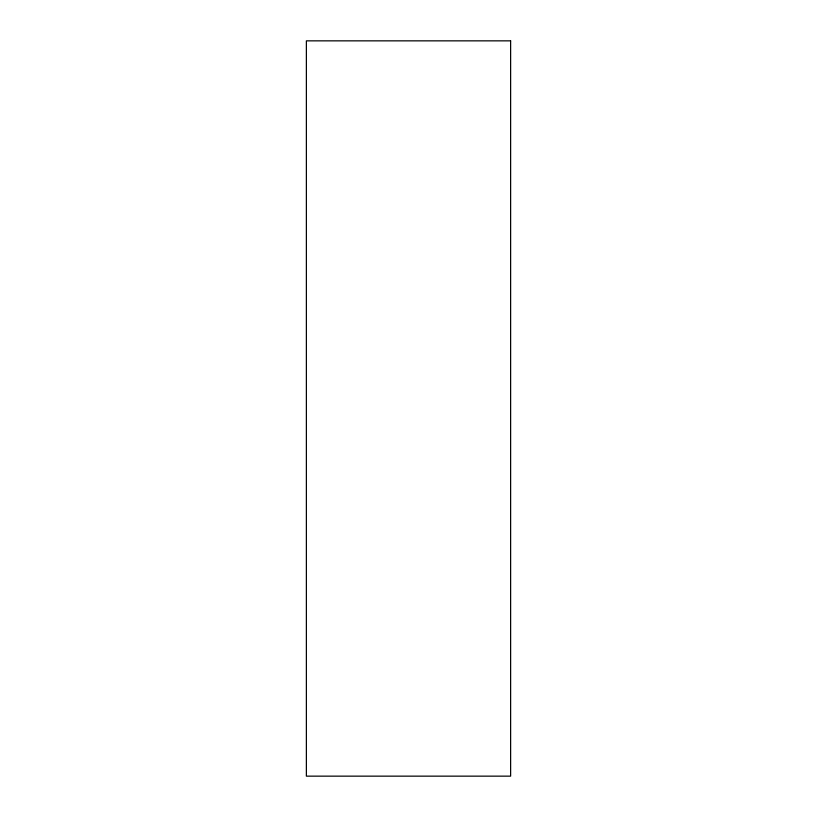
<?xml version="1.0" encoding="UTF-8"?>
<svg xmlns="http://www.w3.org/2000/svg" width="817" height="817" viewBox="0 0 817 817"><rect width="100%" height="100%" fill="white"/><g stroke="black" fill="none" stroke-linecap="round" stroke-linejoin="round"><path stroke-width="1.23" d="M510.625 40.85L306.375 40.85L306.375 776.15L510.625 776.15L510.625 40.85"/></g></svg>
